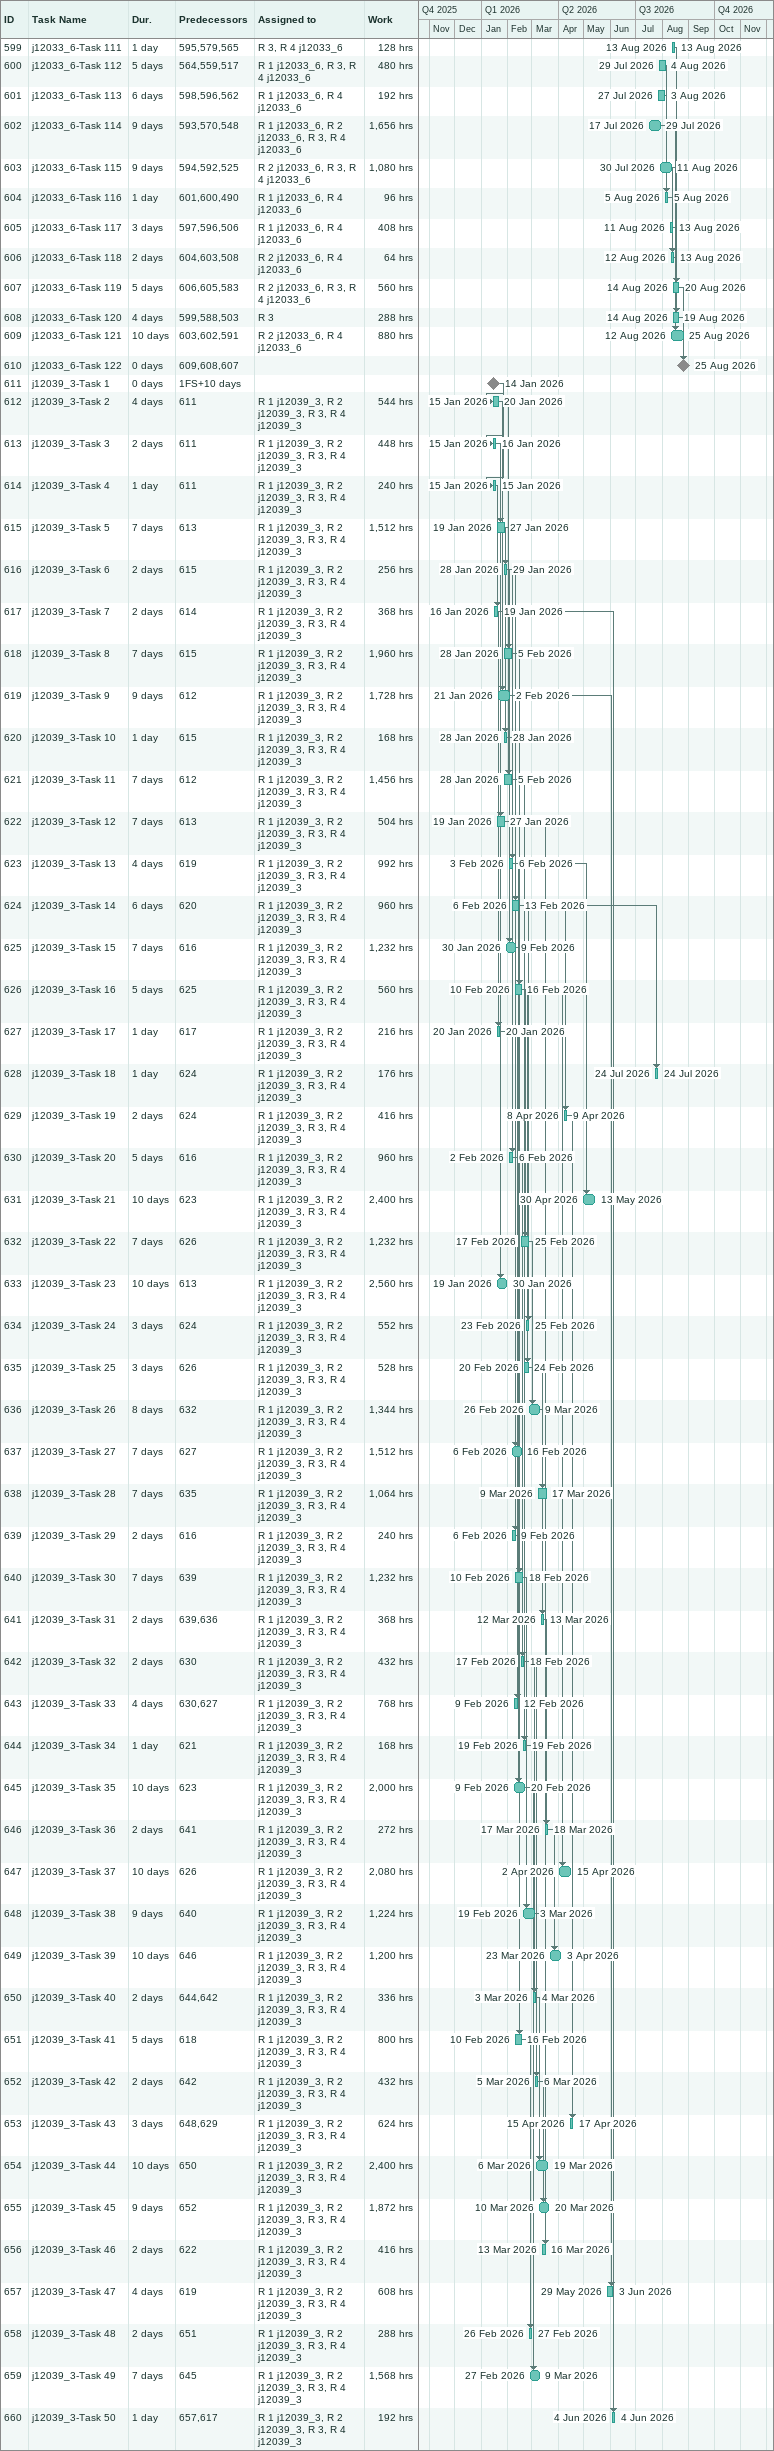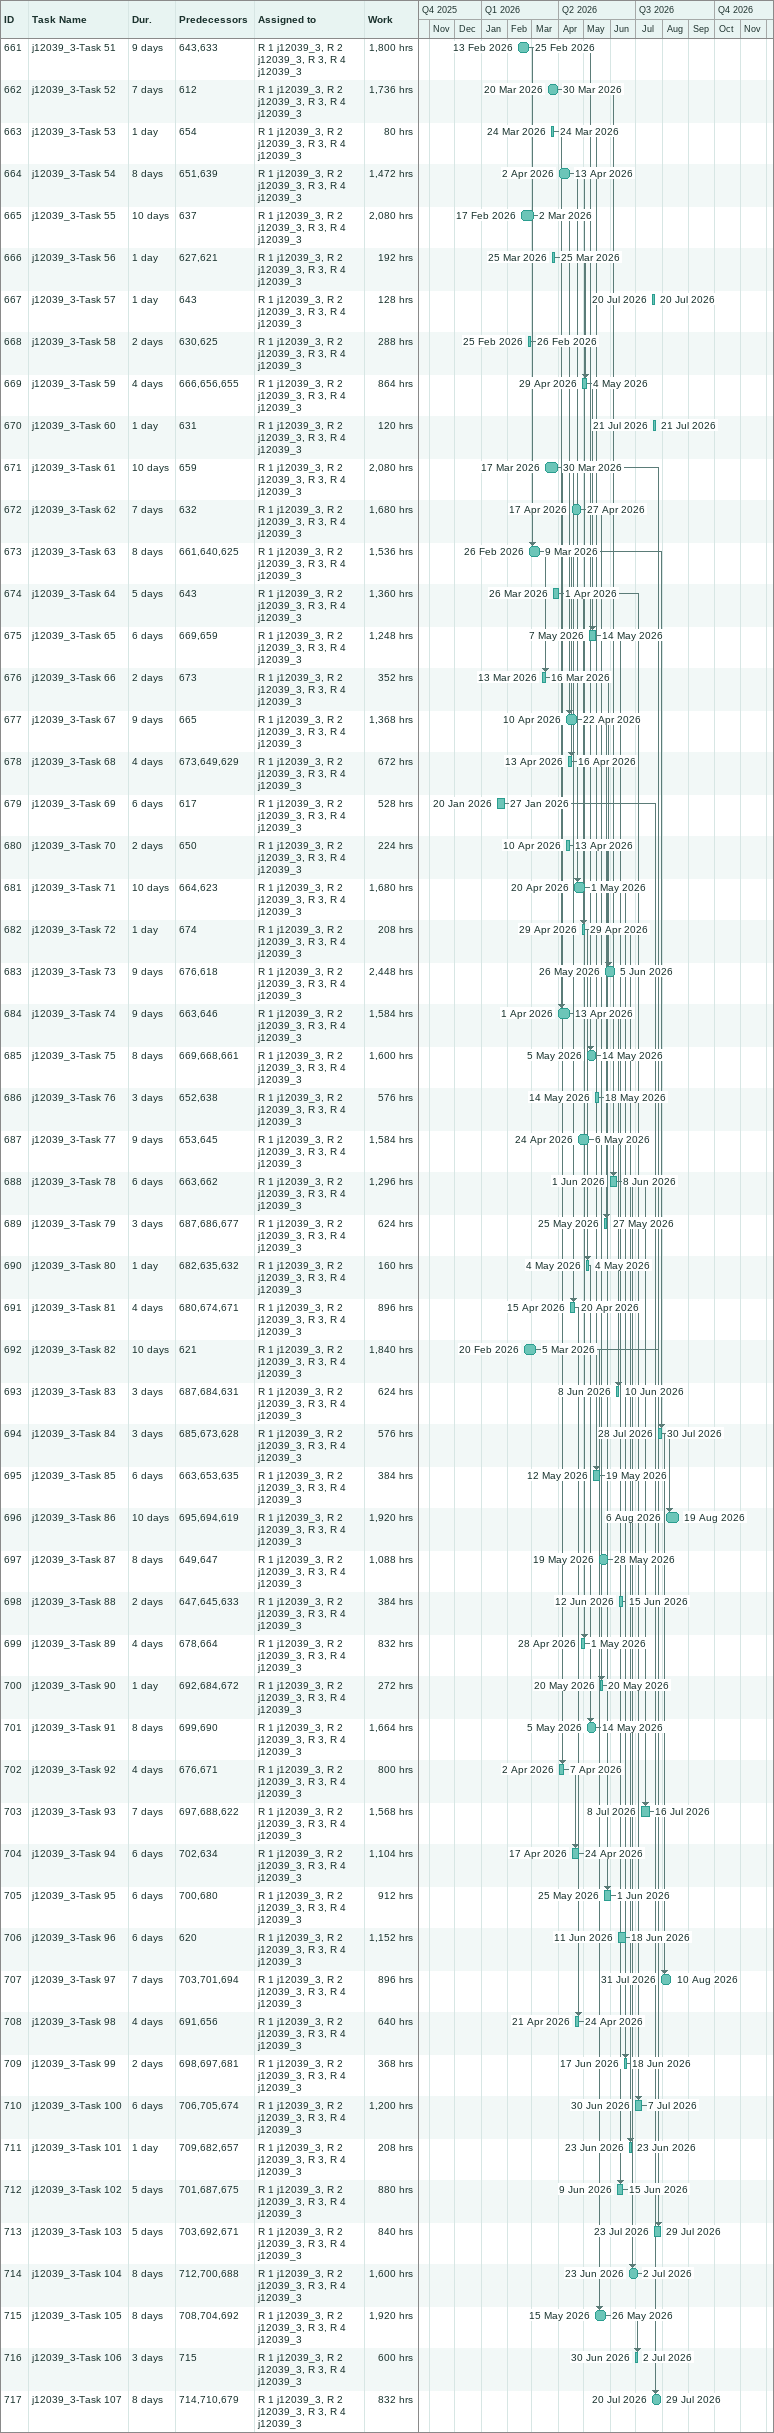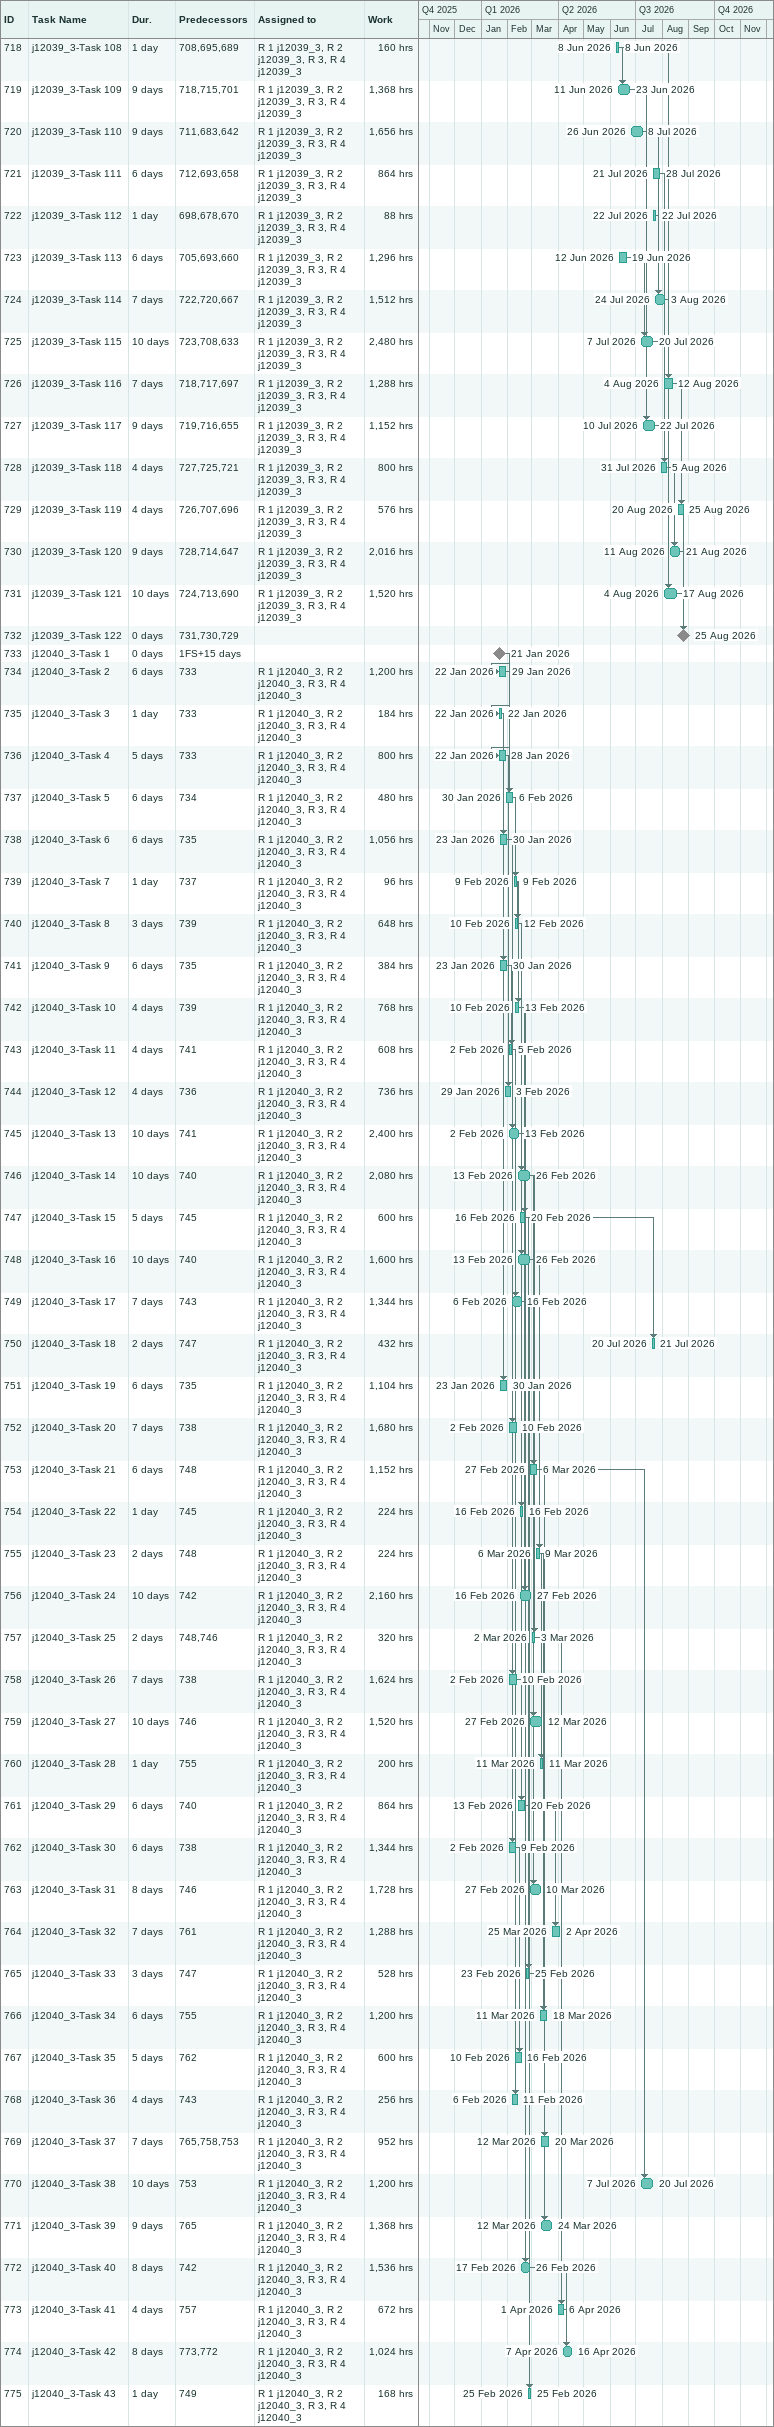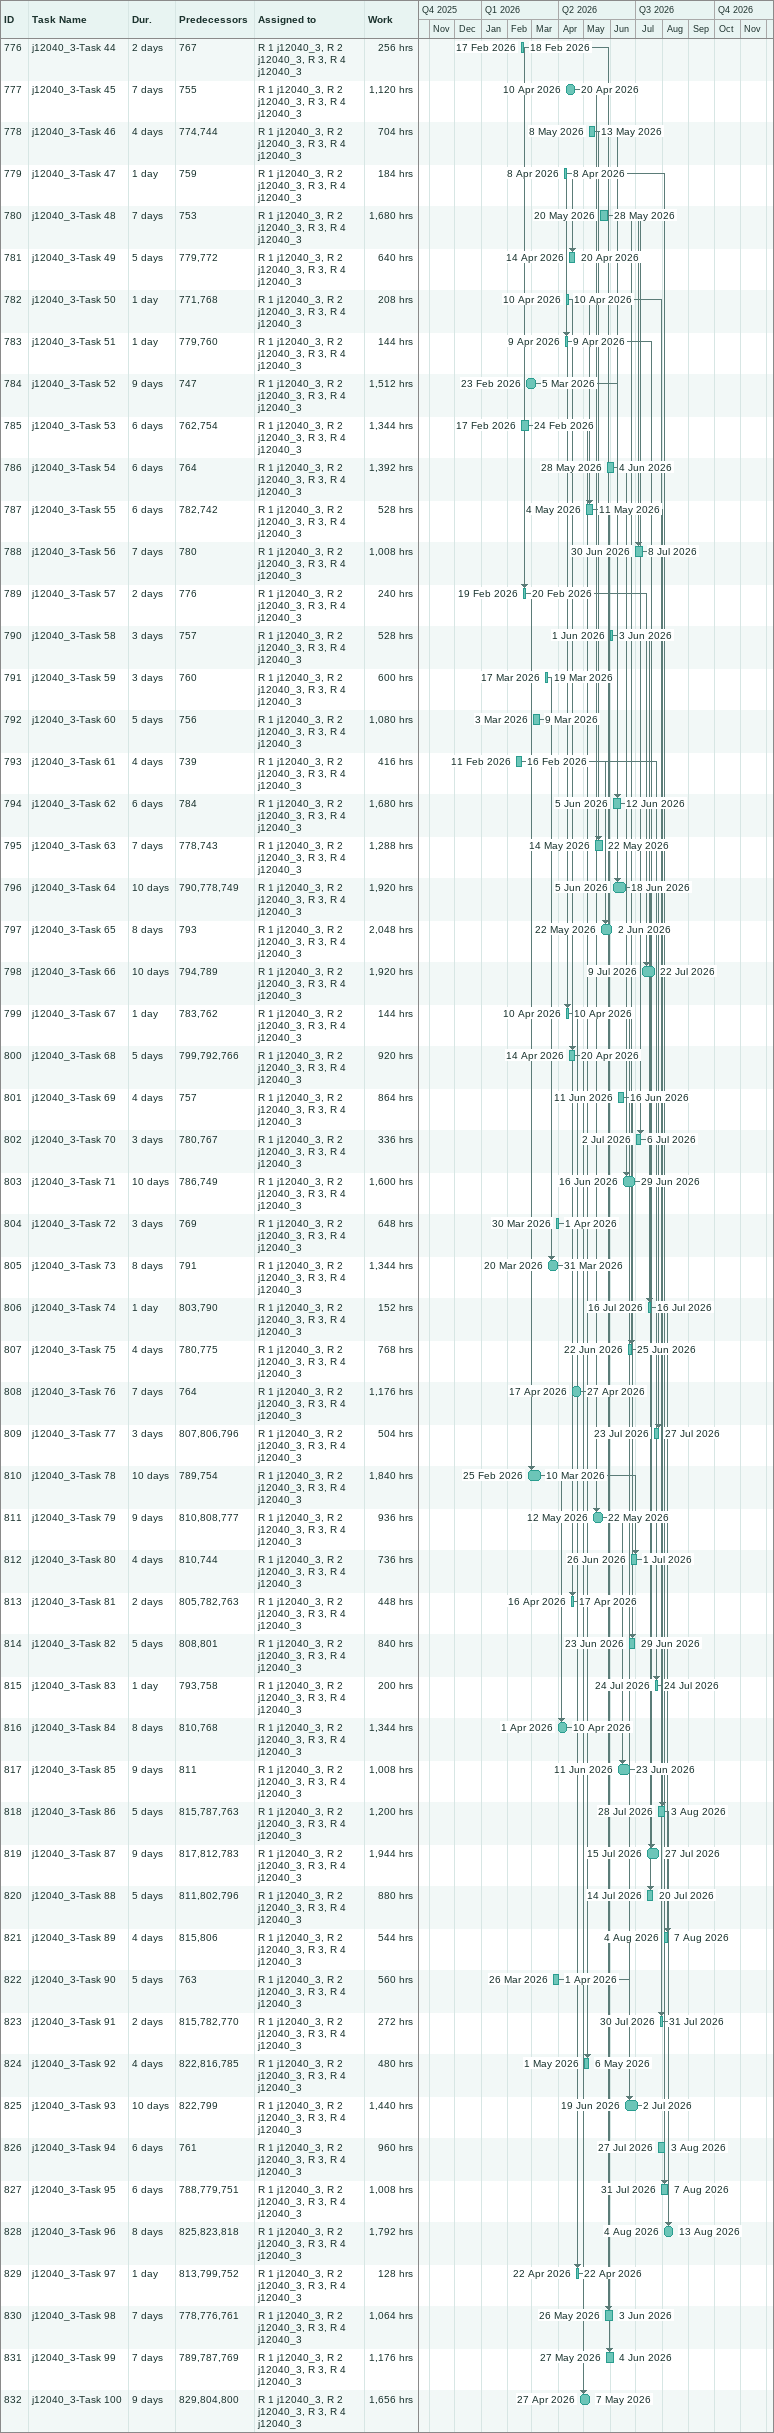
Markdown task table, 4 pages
| ID | Task | Duration | Start | Finish | Predecessors | Resources | Work (h) |
|---|---|---|---|---|---|---|---|
| 599 | j12033_6-Task 111 | 1d | 2026-08-13 | 2026-08-13 | 595, 579, 565 | R 3, R 4 j12033_6 | 128 |
| 600 | j12033_6-Task 112 | 5d | 2026-07-29 | 2026-08-04 | 564, 559, 517 | R 1 j12033_6, R 3, R 4 j12033_6 | 480 |
| 601 | j12033_6-Task 113 | 6d | 2026-07-27 | 2026-08-03 | 598, 596, 562 | R 1 j12033_6, R 4 j12033_6 | 192 |
| 602 | j12033_6-Task 114 | 9d | 2026-07-17 | 2026-07-29 | 593, 570, 548 | R 1 j12033_6, R 2 j12033_6, R 3, R 4 j12033_6 | 1656 |
| 603 | j12033_6-Task 115 | 9d | 2026-07-30 | 2026-08-11 | 594, 592, 525 | R 2 j12033_6, R 3, R 4 j12033_6 | 1080 |
| 604 | j12033_6-Task 116 | 1d | 2026-08-05 | 2026-08-05 | 601, 600, 490 | R 1 j12033_6, R 4 j12033_6 | 96 |
| 605 | j12033_6-Task 117 | 3d | 2026-08-11 | 2026-08-13 | 597, 596, 506 | R 1 j12033_6, R 4 j12033_6 | 408 |
| 606 | j12033_6-Task 118 | 2d | 2026-08-12 | 2026-08-13 | 604, 603, 508 | R 2 j12033_6, R 4 j12033_6 | 64 |
| 607 | j12033_6-Task 119 | 5d | 2026-08-14 | 2026-08-20 | 606, 605, 583 | R 2 j12033_6, R 3, R 4 j12033_6 | 560 |
| 608 | j12033_6-Task 120 | 4d | 2026-08-14 | 2026-08-19 | 599, 588, 503 | R 3 | 288 |
| 609 | j12033_6-Task 121 | 10d | 2026-08-12 | 2026-08-25 | 603, 602, 591 | R 2 j12033_6, R 4 j12033_6 | 880 |
| 610 | j12033_6-Task 122 | 0d | 2026-08-25 | 2026-08-25 | 609, 608, 607 |  |  |
| 611 | j12039_3-Task 1 | 0d | 2026-01-14 | 2026-01-14 | 1FS+10d |  |  |
| 612 | j12039_3-Task 2 | 4d | 2026-01-15 | 2026-01-20 | 611 | R 1 j12039_3, R 2 j12039_3, R 3, R 4 j12039_3 | 544 |
| 613 | j12039_3-Task 3 | 2d | 2026-01-15 | 2026-01-16 | 611 | R 1 j12039_3, R 2 j12039_3, R 3, R 4 j12039_3 | 448 |
| 614 | j12039_3-Task 4 | 1d | 2026-01-15 | 2026-01-15 | 611 | R 1 j12039_3, R 2 j12039_3, R 3, R 4 j12039_3 | 240 |
| 615 | j12039_3-Task 5 | 7d | 2026-01-19 | 2026-01-27 | 613 | R 1 j12039_3, R 2 j12039_3, R 3, R 4 j12039_3 | 1512 |
| 616 | j12039_3-Task 6 | 2d | 2026-01-28 | 2026-01-29 | 615 | R 1 j12039_3, R 2 j12039_3, R 3, R 4 j12039_3 | 256 |
| 617 | j12039_3-Task 7 | 2d | 2026-01-16 | 2026-01-19 | 614 | R 1 j12039_3, R 2 j12039_3, R 3, R 4 j12039_3 | 368 |
| 618 | j12039_3-Task 8 | 7d | 2026-01-28 | 2026-02-05 | 615 | R 1 j12039_3, R 2 j12039_3, R 3, R 4 j12039_3 | 1960 |
| 619 | j12039_3-Task 9 | 9d | 2026-01-21 | 2026-02-02 | 612 | R 1 j12039_3, R 2 j12039_3, R 3, R 4 j12039_3 | 1728 |
| 620 | j12039_3-Task 10 | 1d | 2026-01-28 | 2026-01-28 | 615 | R 1 j12039_3, R 2 j12039_3, R 3, R 4 j12039_3 | 168 |
| 621 | j12039_3-Task 11 | 7d | 2026-01-28 | 2026-02-05 | 612 | R 1 j12039_3, R 2 j12039_3, R 3, R 4 j12039_3 | 1456 |
| 622 | j12039_3-Task 12 | 7d | 2026-01-19 | 2026-01-27 | 613 | R 1 j12039_3, R 2 j12039_3, R 3, R 4 j12039_3 | 504 |
| 623 | j12039_3-Task 13 | 4d | 2026-02-03 | 2026-02-06 | 619 | R 1 j12039_3, R 2 j12039_3, R 3, R 4 j12039_3 | 992 |
| 624 | j12039_3-Task 14 | 6d | 2026-02-06 | 2026-02-13 | 620 | R 1 j12039_3, R 2 j12039_3, R 3, R 4 j12039_3 | 960 |
| 625 | j12039_3-Task 15 | 7d | 2026-01-30 | 2026-02-09 | 616 | R 1 j12039_3, R 2 j12039_3, R 3, R 4 j12039_3 | 1232 |
| 626 | j12039_3-Task 16 | 5d | 2026-02-10 | 2026-02-16 | 625 | R 1 j12039_3, R 2 j12039_3, R 3, R 4 j12039_3 | 560 |
| 627 | j12039_3-Task 17 | 1d | 2026-01-20 | 2026-01-20 | 617 | R 1 j12039_3, R 2 j12039_3, R 3, R 4 j12039_3 | 216 |
| 628 | j12039_3-Task 18 | 1d | 2026-07-24 | 2026-07-24 | 624 | R 1 j12039_3, R 2 j12039_3, R 3, R 4 j12039_3 | 176 |
| 629 | j12039_3-Task 19 | 2d | 2026-04-08 | 2026-04-09 | 624 | R 1 j12039_3, R 2 j12039_3, R 3, R 4 j12039_3 | 416 |
| 630 | j12039_3-Task 20 | 5d | 2026-02-02 | 2026-02-06 | 616 | R 1 j12039_3, R 2 j12039_3, R 3, R 4 j12039_3 | 960 |
| 631 | j12039_3-Task 21 | 10d | 2026-04-30 | 2026-05-13 | 623 | R 1 j12039_3, R 2 j12039_3, R 3, R 4 j12039_3 | 2400 |
| 632 | j12039_3-Task 22 | 7d | 2026-02-17 | 2026-02-25 | 626 | R 1 j12039_3, R 2 j12039_3, R 3, R 4 j12039_3 | 1232 |
| 633 | j12039_3-Task 23 | 10d | 2026-01-19 | 2026-01-30 | 613 | R 1 j12039_3, R 2 j12039_3, R 3, R 4 j12039_3 | 2560 |
| 634 | j12039_3-Task 24 | 3d | 2026-02-23 | 2026-02-25 | 624 | R 1 j12039_3, R 2 j12039_3, R 3, R 4 j12039_3 | 552 |
| 635 | j12039_3-Task 25 | 3d | 2026-02-20 | 2026-02-24 | 626 | R 1 j12039_3, R 2 j12039_3, R 3, R 4 j12039_3 | 528 |
| 636 | j12039_3-Task 26 | 8d | 2026-02-26 | 2026-03-09 | 632 | R 1 j12039_3, R 2 j12039_3, R 3, R 4 j12039_3 | 1344 |
| 637 | j12039_3-Task 27 | 7d | 2026-02-06 | 2026-02-16 | 627 | R 1 j12039_3, R 2 j12039_3, R 3, R 4 j12039_3 | 1512 |
| 638 | j12039_3-Task 28 | 7d | 2026-03-09 | 2026-03-17 | 635 | R 1 j12039_3, R 2 j12039_3, R 3, R 4 j12039_3 | 1064 |
| 639 | j12039_3-Task 29 | 2d | 2026-02-06 | 2026-02-09 | 616 | R 1 j12039_3, R 2 j12039_3, R 3, R 4 j12039_3 | 240 |
| 640 | j12039_3-Task 30 | 7d | 2026-02-10 | 2026-02-18 | 639 | R 1 j12039_3, R 2 j12039_3, R 3, R 4 j12039_3 | 1232 |
| 641 | j12039_3-Task 31 | 2d | 2026-03-12 | 2026-03-13 | 639, 636 | R 1 j12039_3, R 2 j12039_3, R 3, R 4 j12039_3 | 368 |
| 642 | j12039_3-Task 32 | 2d | 2026-02-17 | 2026-02-18 | 630 | R 1 j12039_3, R 2 j12039_3, R 3, R 4 j12039_3 | 432 |
| 643 | j12039_3-Task 33 | 4d | 2026-02-09 | 2026-02-12 | 630, 627 | R 1 j12039_3, R 2 j12039_3, R 3, R 4 j12039_3 | 768 |
| 644 | j12039_3-Task 34 | 1d | 2026-02-19 | 2026-02-19 | 621 | R 1 j12039_3, R 2 j12039_3, R 3, R 4 j12039_3 | 168 |
| 645 | j12039_3-Task 35 | 10d | 2026-02-09 | 2026-02-20 | 623 | R 1 j12039_3, R 2 j12039_3, R 3, R 4 j12039_3 | 2000 |
| 646 | j12039_3-Task 36 | 2d | 2026-03-17 | 2026-03-18 | 641 | R 1 j12039_3, R 2 j12039_3, R 3, R 4 j12039_3 | 272 |
| 647 | j12039_3-Task 37 | 10d | 2026-04-02 | 2026-04-15 | 626 | R 1 j12039_3, R 2 j12039_3, R 3, R 4 j12039_3 | 2080 |
| 648 | j12039_3-Task 38 | 9d | 2026-02-19 | 2026-03-03 | 640 | R 1 j12039_3, R 2 j12039_3, R 3, R 4 j12039_3 | 1224 |
| 649 | j12039_3-Task 39 | 10d | 2026-03-23 | 2026-04-03 | 646 | R 1 j12039_3, R 2 j12039_3, R 3, R 4 j12039_3 | 1200 |
| 650 | j12039_3-Task 40 | 2d | 2026-03-03 | 2026-03-04 | 644, 642 | R 1 j12039_3, R 2 j12039_3, R 3, R 4 j12039_3 | 336 |
| 651 | j12039_3-Task 41 | 5d | 2026-02-10 | 2026-02-16 | 618 | R 1 j12039_3, R 2 j12039_3, R 3, R 4 j12039_3 | 800 |
| 652 | j12039_3-Task 42 | 2d | 2026-03-05 | 2026-03-06 | 642 | R 1 j12039_3, R 2 j12039_3, R 3, R 4 j12039_3 | 432 |
| 653 | j12039_3-Task 43 | 3d | 2026-04-15 | 2026-04-17 | 648, 629 | R 1 j12039_3, R 2 j12039_3, R 3, R 4 j12039_3 | 624 |
| 654 | j12039_3-Task 44 | 10d | 2026-03-06 | 2026-03-19 | 650 | R 1 j12039_3, R 2 j12039_3, R 3, R 4 j12039_3 | 2400 |
| 655 | j12039_3-Task 45 | 9d | 2026-03-10 | 2026-03-20 | 652 | R 1 j12039_3, R 2 j12039_3, R 3, R 4 j12039_3 | 1872 |
| 656 | j12039_3-Task 46 | 2d | 2026-03-13 | 2026-03-16 | 622 | R 1 j12039_3, R 2 j12039_3, R 3, R 4 j12039_3 | 416 |
| 657 | j12039_3-Task 47 | 4d | 2026-05-29 | 2026-06-03 | 619 | R 1 j12039_3, R 2 j12039_3, R 3, R 4 j12039_3 | 608 |
| 658 | j12039_3-Task 48 | 2d | 2026-02-26 | 2026-02-27 | 651 | R 1 j12039_3, R 2 j12039_3, R 3, R 4 j12039_3 | 288 |
| 659 | j12039_3-Task 49 | 7d | 2026-02-27 | 2026-03-09 | 645 | R 1 j12039_3, R 2 j12039_3, R 3, R 4 j12039_3 | 1568 |
| 660 | j12039_3-Task 50 | 1d | 2026-06-04 | 2026-06-04 | 657, 617 | R 1 j12039_3, R 2 j12039_3, R 3, R 4 j12039_3 | 192 |
| 661 | j12039_3-Task 51 | 9d | 2026-02-13 | 2026-02-25 | 643, 633 | R 1 j12039_3, R 2 j12039_3, R 3, R 4 j12039_3 | 1800 |
| 662 | j12039_3-Task 52 | 7d | 2026-03-20 | 2026-03-30 | 612 | R 1 j12039_3, R 2 j12039_3, R 3, R 4 j12039_3 | 1736 |
| 663 | j12039_3-Task 53 | 1d | 2026-03-24 | 2026-03-24 | 654 | R 1 j12039_3, R 2 j12039_3, R 3, R 4 j12039_3 | 80 |
| 664 | j12039_3-Task 54 | 8d | 2026-04-02 | 2026-04-13 | 651, 639 | R 1 j12039_3, R 2 j12039_3, R 3, R 4 j12039_3 | 1472 |
| 665 | j12039_3-Task 55 | 10d | 2026-02-17 | 2026-03-02 | 637 | R 1 j12039_3, R 2 j12039_3, R 3, R 4 j12039_3 | 2080 |
| 666 | j12039_3-Task 56 | 1d | 2026-03-25 | 2026-03-25 | 627, 621 | R 1 j12039_3, R 2 j12039_3, R 3, R 4 j12039_3 | 192 |
| 667 | j12039_3-Task 57 | 1d | 2026-07-20 | 2026-07-20 | 643 | R 1 j12039_3, R 2 j12039_3, R 3, R 4 j12039_3 | 128 |
| 668 | j12039_3-Task 58 | 2d | 2026-02-25 | 2026-02-26 | 630, 625 | R 1 j12039_3, R 2 j12039_3, R 3, R 4 j12039_3 | 288 |
| 669 | j12039_3-Task 59 | 4d | 2026-04-29 | 2026-05-04 | 666, 656, 655 | R 1 j12039_3, R 2 j12039_3, R 3, R 4 j12039_3 | 864 |
| 670 | j12039_3-Task 60 | 1d | 2026-07-21 | 2026-07-21 | 631 | R 1 j12039_3, R 2 j12039_3, R 3, R 4 j12039_3 | 120 |
| 671 | j12039_3-Task 61 | 10d | 2026-03-17 | 2026-03-30 | 659 | R 1 j12039_3, R 2 j12039_3, R 3, R 4 j12039_3 | 2080 |
| 672 | j12039_3-Task 62 | 7d | 2026-04-17 | 2026-04-27 | 632 | R 1 j12039_3, R 2 j12039_3, R 3, R 4 j12039_3 | 1680 |
| 673 | j12039_3-Task 63 | 8d | 2026-02-26 | 2026-03-09 | 661, 640, 625 | R 1 j12039_3, R 2 j12039_3, R 3, R 4 j12039_3 | 1536 |
| 674 | j12039_3-Task 64 | 5d | 2026-03-26 | 2026-04-01 | 643 | R 1 j12039_3, R 2 j12039_3, R 3, R 4 j12039_3 | 1360 |
| 675 | j12039_3-Task 65 | 6d | 2026-05-07 | 2026-05-14 | 669, 659 | R 1 j12039_3, R 2 j12039_3, R 3, R 4 j12039_3 | 1248 |
| 676 | j12039_3-Task 66 | 2d | 2026-03-13 | 2026-03-16 | 673 | R 1 j12039_3, R 2 j12039_3, R 3, R 4 j12039_3 | 352 |
| 677 | j12039_3-Task 67 | 9d | 2026-04-10 | 2026-04-22 | 665 | R 1 j12039_3, R 2 j12039_3, R 3, R 4 j12039_3 | 1368 |
| 678 | j12039_3-Task 68 | 4d | 2026-04-13 | 2026-04-16 | 673, 649, 629 | R 1 j12039_3, R 2 j12039_3, R 3, R 4 j12039_3 | 672 |
| 679 | j12039_3-Task 69 | 6d | 2026-01-20 | 2026-01-27 | 617 | R 1 j12039_3, R 2 j12039_3, R 3, R 4 j12039_3 | 528 |
| 680 | j12039_3-Task 70 | 2d | 2026-04-10 | 2026-04-13 | 650 | R 1 j12039_3, R 2 j12039_3, R 3, R 4 j12039_3 | 224 |
| 681 | j12039_3-Task 71 | 10d | 2026-04-20 | 2026-05-01 | 664, 623 | R 1 j12039_3, R 2 j12039_3, R 3, R 4 j12039_3 | 1680 |
| 682 | j12039_3-Task 72 | 1d | 2026-04-29 | 2026-04-29 | 674 | R 1 j12039_3, R 2 j12039_3, R 3, R 4 j12039_3 | 208 |
| 683 | j12039_3-Task 73 | 9d | 2026-05-26 | 2026-06-05 | 676, 618 | R 1 j12039_3, R 2 j12039_3, R 3, R 4 j12039_3 | 2448 |
| 684 | j12039_3-Task 74 | 9d | 2026-04-01 | 2026-04-13 | 663, 646 | R 1 j12039_3, R 2 j12039_3, R 3, R 4 j12039_3 | 1584 |
| 685 | j12039_3-Task 75 | 8d | 2026-05-05 | 2026-05-14 | 669, 668, 661 | R 1 j12039_3, R 2 j12039_3, R 3, R 4 j12039_3 | 1600 |
| 686 | j12039_3-Task 76 | 3d | 2026-05-14 | 2026-05-18 | 652, 638 | R 1 j12039_3, R 2 j12039_3, R 3, R 4 j12039_3 | 576 |
| 687 | j12039_3-Task 77 | 9d | 2026-04-24 | 2026-05-06 | 653, 645 | R 1 j12039_3, R 2 j12039_3, R 3, R 4 j12039_3 | 1584 |
| 688 | j12039_3-Task 78 | 6d | 2026-06-01 | 2026-06-08 | 663, 662 | R 1 j12039_3, R 2 j12039_3, R 3, R 4 j12039_3 | 1296 |
| 689 | j12039_3-Task 79 | 3d | 2026-05-25 | 2026-05-27 | 687, 686, 677 | R 1 j12039_3, R 2 j12039_3, R 3, R 4 j12039_3 | 624 |
| 690 | j12039_3-Task 80 | 1d | 2026-05-04 | 2026-05-04 | 682, 635, 632 | R 1 j12039_3, R 2 j12039_3, R 3, R 4 j12039_3 | 160 |
| 691 | j12039_3-Task 81 | 4d | 2026-04-15 | 2026-04-20 | 680, 674, 671 | R 1 j12039_3, R 2 j12039_3, R 3, R 4 j12039_3 | 896 |
| 692 | j12039_3-Task 82 | 10d | 2026-02-20 | 2026-03-05 | 621 | R 1 j12039_3, R 2 j12039_3, R 3, R 4 j12039_3 | 1840 |
| 693 | j12039_3-Task 83 | 3d | 2026-06-08 | 2026-06-10 | 687, 684, 631 | R 1 j12039_3, R 2 j12039_3, R 3, R 4 j12039_3 | 624 |
| 694 | j12039_3-Task 84 | 3d | 2026-07-28 | 2026-07-30 | 685, 673, 628 | R 1 j12039_3, R 2 j12039_3, R 3, R 4 j12039_3 | 576 |
| 695 | j12039_3-Task 85 | 6d | 2026-05-12 | 2026-05-19 | 663, 653, 635 | R 1 j12039_3, R 2 j12039_3, R 3, R 4 j12039_3 | 384 |
| 696 | j12039_3-Task 86 | 10d | 2026-08-06 | 2026-08-19 | 695, 694, 619 | R 1 j12039_3, R 2 j12039_3, R 3, R 4 j12039_3 | 1920 |
| 697 | j12039_3-Task 87 | 8d | 2026-05-19 | 2026-05-28 | 649, 647 | R 1 j12039_3, R 2 j12039_3, R 3, R 4 j12039_3 | 1088 |
| 698 | j12039_3-Task 88 | 2d | 2026-06-12 | 2026-06-15 | 647, 645, 633 | R 1 j12039_3, R 2 j12039_3, R 3, R 4 j12039_3 | 384 |
| 699 | j12039_3-Task 89 | 4d | 2026-04-28 | 2026-05-01 | 678, 664 | R 1 j12039_3, R 2 j12039_3, R 3, R 4 j12039_3 | 832 |
| 700 | j12039_3-Task 90 | 1d | 2026-05-20 | 2026-05-20 | 692, 684, 672 | R 1 j12039_3, R 2 j12039_3, R 3, R 4 j12039_3 | 272 |
| 701 | j12039_3-Task 91 | 8d | 2026-05-05 | 2026-05-14 | 699, 690 | R 1 j12039_3, R 2 j12039_3, R 3, R 4 j12039_3 | 1664 |
| 702 | j12039_3-Task 92 | 4d | 2026-04-02 | 2026-04-07 | 676, 671 | R 1 j12039_3, R 2 j12039_3, R 3, R 4 j12039_3 | 800 |
| 703 | j12039_3-Task 93 | 7d | 2026-07-08 | 2026-07-16 | 697, 688, 622 | R 1 j12039_3, R 2 j12039_3, R 3, R 4 j12039_3 | 1568 |
| 704 | j12039_3-Task 94 | 6d | 2026-04-17 | 2026-04-24 | 702, 634 | R 1 j12039_3, R 2 j12039_3, R 3, R 4 j12039_3 | 1104 |
| 705 | j12039_3-Task 95 | 6d | 2026-05-25 | 2026-06-01 | 700, 680 | R 1 j12039_3, R 2 j12039_3, R 3, R 4 j12039_3 | 912 |
| 706 | j12039_3-Task 96 | 6d | 2026-06-11 | 2026-06-18 | 620 | R 1 j12039_3, R 2 j12039_3, R 3, R 4 j12039_3 | 1152 |
| 707 | j12039_3-Task 97 | 7d | 2026-07-31 | 2026-08-10 | 703, 701, 694 | R 1 j12039_3, R 2 j12039_3, R 3, R 4 j12039_3 | 896 |
| 708 | j12039_3-Task 98 | 4d | 2026-04-21 | 2026-04-24 | 691, 656 | R 1 j12039_3, R 2 j12039_3, R 3, R 4 j12039_3 | 640 |
| 709 | j12039_3-Task 99 | 2d | 2026-06-17 | 2026-06-18 | 698, 697, 681 | R 1 j12039_3, R 2 j12039_3, R 3, R 4 j12039_3 | 368 |
| 710 | j12039_3-Task 100 | 6d | 2026-06-30 | 2026-07-07 | 706, 705, 674 | R 1 j12039_3, R 2 j12039_3, R 3, R 4 j12039_3 | 1200 |
| 711 | j12039_3-Task 101 | 1d | 2026-06-23 | 2026-06-23 | 709, 682, 657 | R 1 j12039_3, R 2 j12039_3, R 3, R 4 j12039_3 | 208 |
| 712 | j12039_3-Task 102 | 5d | 2026-06-09 | 2026-06-15 | 701, 687, 675 | R 1 j12039_3, R 2 j12039_3, R 3, R 4 j12039_3 | 880 |
| 713 | j12039_3-Task 103 | 5d | 2026-07-23 | 2026-07-29 | 703, 692, 671 | R 1 j12039_3, R 2 j12039_3, R 3, R 4 j12039_3 | 840 |
| 714 | j12039_3-Task 104 | 8d | 2026-06-23 | 2026-07-02 | 712, 700, 688 | R 1 j12039_3, R 2 j12039_3, R 3, R 4 j12039_3 | 1600 |
| 715 | j12039_3-Task 105 | 8d | 2026-05-15 | 2026-05-26 | 708, 704, 692 | R 1 j12039_3, R 2 j12039_3, R 3, R 4 j12039_3 | 1920 |
| 716 | j12039_3-Task 106 | 3d | 2026-06-30 | 2026-07-02 | 715 | R 1 j12039_3, R 2 j12039_3, R 3, R 4 j12039_3 | 600 |
| 717 | j12039_3-Task 107 | 8d | 2026-07-20 | 2026-07-29 | 714, 710, 679 | R 1 j12039_3, R 2 j12039_3, R 3, R 4 j12039_3 | 832 |
| 718 | j12039_3-Task 108 | 1d | 2026-06-08 | 2026-06-08 | 708, 695, 689 | R 1 j12039_3, R 2 j12039_3, R 3, R 4 j12039_3 | 160 |
| 719 | j12039_3-Task 109 | 9d | 2026-06-11 | 2026-06-23 | 718, 715, 701 | R 1 j12039_3, R 2 j12039_3, R 3, R 4 j12039_3 | 1368 |
| 720 | j12039_3-Task 110 | 9d | 2026-06-26 | 2026-07-08 | 711, 683, 642 | R 1 j12039_3, R 2 j12039_3, R 3, R 4 j12039_3 | 1656 |
| 721 | j12039_3-Task 111 | 6d | 2026-07-21 | 2026-07-28 | 712, 693, 658 | R 1 j12039_3, R 2 j12039_3, R 3, R 4 j12039_3 | 864 |
| 722 | j12039_3-Task 112 | 1d | 2026-07-22 | 2026-07-22 | 698, 678, 670 | R 1 j12039_3, R 2 j12039_3, R 3, R 4 j12039_3 | 88 |
| 723 | j12039_3-Task 113 | 6d | 2026-06-12 | 2026-06-19 | 705, 693, 660 | R 1 j12039_3, R 2 j12039_3, R 3, R 4 j12039_3 | 1296 |
| 724 | j12039_3-Task 114 | 7d | 2026-07-24 | 2026-08-03 | 722, 720, 667 | R 1 j12039_3, R 2 j12039_3, R 3, R 4 j12039_3 | 1512 |
| 725 | j12039_3-Task 115 | 10d | 2026-07-07 | 2026-07-20 | 723, 708, 633 | R 1 j12039_3, R 2 j12039_3, R 3, R 4 j12039_3 | 2480 |
| 726 | j12039_3-Task 116 | 7d | 2026-08-04 | 2026-08-12 | 718, 717, 697 | R 1 j12039_3, R 2 j12039_3, R 3, R 4 j12039_3 | 1288 |
| 727 | j12039_3-Task 117 | 9d | 2026-07-10 | 2026-07-22 | 719, 716, 655 | R 1 j12039_3, R 2 j12039_3, R 3, R 4 j12039_3 | 1152 |
| 728 | j12039_3-Task 118 | 4d | 2026-07-31 | 2026-08-05 | 727, 725, 721 | R 1 j12039_3, R 2 j12039_3, R 3, R 4 j12039_3 | 800 |
| 729 | j12039_3-Task 119 | 4d | 2026-08-20 | 2026-08-25 | 726, 707, 696 | R 1 j12039_3, R 2 j12039_3, R 3, R 4 j12039_3 | 576 |
| 730 | j12039_3-Task 120 | 9d | 2026-08-11 | 2026-08-21 | 728, 714, 647 | R 1 j12039_3, R 2 j12039_3, R 3, R 4 j12039_3 | 2016 |
| 731 | j12039_3-Task 121 | 10d | 2026-08-04 | 2026-08-17 | 724, 713, 690 | R 1 j12039_3, R 2 j12039_3, R 3, R 4 j12039_3 | 1520 |
| 732 | j12039_3-Task 122 | 0d | 2026-08-25 | 2026-08-25 | 731, 730, 729 |  |  |
| 733 | j12040_3-Task 1 | 0d | 2026-01-21 | 2026-01-21 | 1FS+15d |  |  |
| 734 | j12040_3-Task 2 | 6d | 2026-01-22 | 2026-01-29 | 733 | R 1 j12040_3, R 2 j12040_3, R 3, R 4 j12040_3 | 1200 |
| 735 | j12040_3-Task 3 | 1d | 2026-01-22 | 2026-01-22 | 733 | R 1 j12040_3, R 2 j12040_3, R 3, R 4 j12040_3 | 184 |
| 736 | j12040_3-Task 4 | 5d | 2026-01-22 | 2026-01-28 | 733 | R 1 j12040_3, R 2 j12040_3, R 3, R 4 j12040_3 | 800 |
| 737 | j12040_3-Task 5 | 6d | 2026-01-30 | 2026-02-06 | 734 | R 1 j12040_3, R 2 j12040_3, R 3, R 4 j12040_3 | 480 |
| 738 | j12040_3-Task 6 | 6d | 2026-01-23 | 2026-01-30 | 735 | R 1 j12040_3, R 2 j12040_3, R 3, R 4 j12040_3 | 1056 |
| 739 | j12040_3-Task 7 | 1d | 2026-02-09 | 2026-02-09 | 737 | R 1 j12040_3, R 2 j12040_3, R 3, R 4 j12040_3 | 96 |
| 740 | j12040_3-Task 8 | 3d | 2026-02-10 | 2026-02-12 | 739 | R 1 j12040_3, R 2 j12040_3, R 3, R 4 j12040_3 | 648 |
| 741 | j12040_3-Task 9 | 6d | 2026-01-23 | 2026-01-30 | 735 | R 1 j12040_3, R 2 j12040_3, R 3, R 4 j12040_3 | 384 |
| 742 | j12040_3-Task 10 | 4d | 2026-02-10 | 2026-02-13 | 739 | R 1 j12040_3, R 2 j12040_3, R 3, R 4 j12040_3 | 768 |
| 743 | j12040_3-Task 11 | 4d | 2026-02-02 | 2026-02-05 | 741 | R 1 j12040_3, R 2 j12040_3, R 3, R 4 j12040_3 | 608 |
| 744 | j12040_3-Task 12 | 4d | 2026-01-29 | 2026-02-03 | 736 | R 1 j12040_3, R 2 j12040_3, R 3, R 4 j12040_3 | 736 |
| 745 | j12040_3-Task 13 | 10d | 2026-02-02 | 2026-02-13 | 741 | R 1 j12040_3, R 2 j12040_3, R 3, R 4 j12040_3 | 2400 |
| 746 | j12040_3-Task 14 | 10d | 2026-02-13 | 2026-02-26 | 740 | R 1 j12040_3, R 2 j12040_3, R 3, R 4 j12040_3 | 2080 |
| 747 | j12040_3-Task 15 | 5d | 2026-02-16 | 2026-02-20 | 745 | R 1 j12040_3, R 2 j12040_3, R 3, R 4 j12040_3 | 600 |
| 748 | j12040_3-Task 16 | 10d | 2026-02-13 | 2026-02-26 | 740 | R 1 j12040_3, R 2 j12040_3, R 3, R 4 j12040_3 | 1600 |
| 749 | j12040_3-Task 17 | 7d | 2026-02-06 | 2026-02-16 | 743 | R 1 j12040_3, R 2 j12040_3, R 3, R 4 j12040_3 | 1344 |
| 750 | j12040_3-Task 18 | 2d | 2026-07-20 | 2026-07-21 | 747 | R 1 j12040_3, R 2 j12040_3, R 3, R 4 j12040_3 | 432 |
| 751 | j12040_3-Task 19 | 6d | 2026-01-23 | 2026-01-30 | 735 | R 1 j12040_3, R 2 j12040_3, R 3, R 4 j12040_3 | 1104 |
| 752 | j12040_3-Task 20 | 7d | 2026-02-02 | 2026-02-10 | 738 | R 1 j12040_3, R 2 j12040_3, R 3, R 4 j12040_3 | 1680 |
| 753 | j12040_3-Task 21 | 6d | 2026-02-27 | 2026-03-06 | 748 | R 1 j12040_3, R 2 j12040_3, R 3, R 4 j12040_3 | 1152 |
| 754 | j12040_3-Task 22 | 1d | 2026-02-16 | 2026-02-16 | 745 | R 1 j12040_3, R 2 j12040_3, R 3, R 4 j12040_3 | 224 |
| 755 | j12040_3-Task 23 | 2d | 2026-03-06 | 2026-03-09 | 748 | R 1 j12040_3, R 2 j12040_3, R 3, R 4 j12040_3 | 224 |
| 756 | j12040_3-Task 24 | 10d | 2026-02-16 | 2026-02-27 | 742 | R 1 j12040_3, R 2 j12040_3, R 3, R 4 j12040_3 | 2160 |
| 757 | j12040_3-Task 25 | 2d | 2026-03-02 | 2026-03-03 | 748, 746 | R 1 j12040_3, R 2 j12040_3, R 3, R 4 j12040_3 | 320 |
| 758 | j12040_3-Task 26 | 7d | 2026-02-02 | 2026-02-10 | 738 | R 1 j12040_3, R 2 j12040_3, R 3, R 4 j12040_3 | 1624 |
| 759 | j12040_3-Task 27 | 10d | 2026-02-27 | 2026-03-12 | 746 | R 1 j12040_3, R 2 j12040_3, R 3, R 4 j12040_3 | 1520 |
| 760 | j12040_3-Task 28 | 1d | 2026-03-11 | 2026-03-11 | 755 | R 1 j12040_3, R 2 j12040_3, R 3, R 4 j12040_3 | 200 |
| 761 | j12040_3-Task 29 | 6d | 2026-02-13 | 2026-02-20 | 740 | R 1 j12040_3, R 2 j12040_3, R 3, R 4 j12040_3 | 864 |
| 762 | j12040_3-Task 30 | 6d | 2026-02-02 | 2026-02-09 | 738 | R 1 j12040_3, R 2 j12040_3, R 3, R 4 j12040_3 | 1344 |
| 763 | j12040_3-Task 31 | 8d | 2026-02-27 | 2026-03-10 | 746 | R 1 j12040_3, R 2 j12040_3, R 3, R 4 j12040_3 | 1728 |
| 764 | j12040_3-Task 32 | 7d | 2026-03-25 | 2026-04-02 | 761 | R 1 j12040_3, R 2 j12040_3, R 3, R 4 j12040_3 | 1288 |
| 765 | j12040_3-Task 33 | 3d | 2026-02-23 | 2026-02-25 | 747 | R 1 j12040_3, R 2 j12040_3, R 3, R 4 j12040_3 | 528 |
| 766 | j12040_3-Task 34 | 6d | 2026-03-11 | 2026-03-18 | 755 | R 1 j12040_3, R 2 j12040_3, R 3, R 4 j12040_3 | 1200 |
| 767 | j12040_3-Task 35 | 5d | 2026-02-10 | 2026-02-16 | 762 | R 1 j12040_3, R 2 j12040_3, R 3, R 4 j12040_3 | 600 |
| 768 | j12040_3-Task 36 | 4d | 2026-02-06 | 2026-02-11 | 743 | R 1 j12040_3, R 2 j12040_3, R 3, R 4 j12040_3 | 256 |
| 769 | j12040_3-Task 37 | 7d | 2026-03-12 | 2026-03-20 | 765, 758, 753 | R 1 j12040_3, R 2 j12040_3, R 3, R 4 j12040_3 | 952 |
| 770 | j12040_3-Task 38 | 10d | 2026-07-07 | 2026-07-20 | 753 | R 1 j12040_3, R 2 j12040_3, R 3, R 4 j12040_3 | 1200 |
| 771 | j12040_3-Task 39 | 9d | 2026-03-12 | 2026-03-24 | 765 | R 1 j12040_3, R 2 j12040_3, R 3, R 4 j12040_3 | 1368 |
| 772 | j12040_3-Task 40 | 8d | 2026-02-17 | 2026-02-26 | 742 | R 1 j12040_3, R 2 j12040_3, R 3, R 4 j12040_3 | 1536 |
| 773 | j12040_3-Task 41 | 4d | 2026-04-01 | 2026-04-06 | 757 | R 1 j12040_3, R 2 j12040_3, R 3, R 4 j12040_3 | 672 |
| 774 | j12040_3-Task 42 | 8d | 2026-04-07 | 2026-04-16 | 773, 772 | R 1 j12040_3, R 2 j12040_3, R 3, R 4 j12040_3 | 1024 |
| 775 | j12040_3-Task 43 | 1d | 2026-02-25 | 2026-02-25 | 749 | R 1 j12040_3, R 2 j12040_3, R 3, R 4 j12040_3 | 168 |
| 776 | j12040_3-Task 44 | 2d | 2026-02-17 | 2026-02-18 | 767 | R 1 j12040_3, R 2 j12040_3, R 3, R 4 j12040_3 | 256 |
| 777 | j12040_3-Task 45 | 7d | 2026-04-10 | 2026-04-20 | 755 | R 1 j12040_3, R 2 j12040_3, R 3, R 4 j12040_3 | 1120 |
| 778 | j12040_3-Task 46 | 4d | 2026-05-08 | 2026-05-13 | 774, 744 | R 1 j12040_3, R 2 j12040_3, R 3, R 4 j12040_3 | 704 |
| 779 | j12040_3-Task 47 | 1d | 2026-04-08 | 2026-04-08 | 759 | R 1 j12040_3, R 2 j12040_3, R 3, R 4 j12040_3 | 184 |
| 780 | j12040_3-Task 48 | 7d | 2026-05-20 | 2026-05-28 | 753 | R 1 j12040_3, R 2 j12040_3, R 3, R 4 j12040_3 | 1680 |
| 781 | j12040_3-Task 49 | 5d | 2026-04-14 | 2026-04-20 | 779, 772 | R 1 j12040_3, R 2 j12040_3, R 3, R 4 j12040_3 | 640 |
| 782 | j12040_3-Task 50 | 1d | 2026-04-10 | 2026-04-10 | 771, 768 | R 1 j12040_3, R 2 j12040_3, R 3, R 4 j12040_3 | 208 |
| 783 | j12040_3-Task 51 | 1d | 2026-04-09 | 2026-04-09 | 779, 760 | R 1 j12040_3, R 2 j12040_3, R 3, R 4 j12040_3 | 144 |
| 784 | j12040_3-Task 52 | 9d | 2026-02-23 | 2026-03-05 | 747 | R 1 j12040_3, R 2 j12040_3, R 3, R 4 j12040_3 | 1512 |
| 785 | j12040_3-Task 53 | 6d | 2026-02-17 | 2026-02-24 | 762, 754 | R 1 j12040_3, R 2 j12040_3, R 3, R 4 j12040_3 | 1344 |
| 786 | j12040_3-Task 54 | 6d | 2026-05-28 | 2026-06-04 | 764 | R 1 j12040_3, R 2 j12040_3, R 3, R 4 j12040_3 | 1392 |
| 787 | j12040_3-Task 55 | 6d | 2026-05-04 | 2026-05-11 | 782, 742 | R 1 j12040_3, R 2 j12040_3, R 3, R 4 j12040_3 | 528 |
| 788 | j12040_3-Task 56 | 7d | 2026-06-30 | 2026-07-08 | 780 | R 1 j12040_3, R 2 j12040_3, R 3, R 4 j12040_3 | 1008 |
| 789 | j12040_3-Task 57 | 2d | 2026-02-19 | 2026-02-20 | 776 | R 1 j12040_3, R 2 j12040_3, R 3, R 4 j12040_3 | 240 |
| 790 | j12040_3-Task 58 | 3d | 2026-06-01 | 2026-06-03 | 757 | R 1 j12040_3, R 2 j12040_3, R 3, R 4 j12040_3 | 528 |
| 791 | j12040_3-Task 59 | 3d | 2026-03-17 | 2026-03-19 | 760 | R 1 j12040_3, R 2 j12040_3, R 3, R 4 j12040_3 | 600 |
| 792 | j12040_3-Task 60 | 5d | 2026-03-03 | 2026-03-09 | 756 | R 1 j12040_3, R 2 j12040_3, R 3, R 4 j12040_3 | 1080 |
| 793 | j12040_3-Task 61 | 4d | 2026-02-11 | 2026-02-16 | 739 | R 1 j12040_3, R 2 j12040_3, R 3, R 4 j12040_3 | 416 |
| 794 | j12040_3-Task 62 | 6d | 2026-06-05 | 2026-06-12 | 784 | R 1 j12040_3, R 2 j12040_3, R 3, R 4 j12040_3 | 1680 |
| 795 | j12040_3-Task 63 | 7d | 2026-05-14 | 2026-05-22 | 778, 743 | R 1 j12040_3, R 2 j12040_3, R 3, R 4 j12040_3 | 1288 |
| 796 | j12040_3-Task 64 | 10d | 2026-06-05 | 2026-06-18 | 790, 778, 749 | R 1 j12040_3, R 2 j12040_3, R 3, R 4 j12040_3 | 1920 |
| 797 | j12040_3-Task 65 | 8d | 2026-05-22 | 2026-06-02 | 793 | R 1 j12040_3, R 2 j12040_3, R 3, R 4 j12040_3 | 2048 |
| 798 | j12040_3-Task 66 | 10d | 2026-07-09 | 2026-07-22 | 794, 789 | R 1 j12040_3, R 2 j12040_3, R 3, R 4 j12040_3 | 1920 |
| 799 | j12040_3-Task 67 | 1d | 2026-04-10 | 2026-04-10 | 783, 762 | R 1 j12040_3, R 2 j12040_3, R 3, R 4 j12040_3 | 144 |
| 800 | j12040_3-Task 68 | 5d | 2026-04-14 | 2026-04-20 | 799, 792, 766 | R 1 j12040_3, R 2 j12040_3, R 3, R 4 j12040_3 | 920 |
| 801 | j12040_3-Task 69 | 4d | 2026-06-11 | 2026-06-16 | 757 | R 1 j12040_3, R 2 j12040_3, R 3, R 4 j12040_3 | 864 |
| 802 | j12040_3-Task 70 | 3d | 2026-07-02 | 2026-07-06 | 780, 767 | R 1 j12040_3, R 2 j12040_3, R 3, R 4 j12040_3 | 336 |
| 803 | j12040_3-Task 71 | 10d | 2026-06-16 | 2026-06-29 | 786, 749 | R 1 j12040_3, R 2 j12040_3, R 3, R 4 j12040_3 | 1600 |
| 804 | j12040_3-Task 72 | 3d | 2026-03-30 | 2026-04-01 | 769 | R 1 j12040_3, R 2 j12040_3, R 3, R 4 j12040_3 | 648 |
| 805 | j12040_3-Task 73 | 8d | 2026-03-20 | 2026-03-31 | 791 | R 1 j12040_3, R 2 j12040_3, R 3, R 4 j12040_3 | 1344 |
| 806 | j12040_3-Task 74 | 1d | 2026-07-16 | 2026-07-16 | 803, 790 | R 1 j12040_3, R 2 j12040_3, R 3, R 4 j12040_3 | 152 |
| 807 | j12040_3-Task 75 | 4d | 2026-06-22 | 2026-06-25 | 780, 775 | R 1 j12040_3, R 2 j12040_3, R 3, R 4 j12040_3 | 768 |
| 808 | j12040_3-Task 76 | 7d | 2026-04-17 | 2026-04-27 | 764 | R 1 j12040_3, R 2 j12040_3, R 3, R 4 j12040_3 | 1176 |
| 809 | j12040_3-Task 77 | 3d | 2026-07-23 | 2026-07-27 | 807, 806, 796 | R 1 j12040_3, R 2 j12040_3, R 3, R 4 j12040_3 | 504 |
| 810 | j12040_3-Task 78 | 10d | 2026-02-25 | 2026-03-10 | 789, 754 | R 1 j12040_3, R 2 j12040_3, R 3, R 4 j12040_3 | 1840 |
| 811 | j12040_3-Task 79 | 9d | 2026-05-12 | 2026-05-22 | 810, 808, 777 | R 1 j12040_3, R 2 j12040_3, R 3, R 4 j12040_3 | 936 |
| 812 | j12040_3-Task 80 | 4d | 2026-06-26 | 2026-07-01 | 810, 744 | R 1 j12040_3, R 2 j12040_3, R 3, R 4 j12040_3 | 736 |
| 813 | j12040_3-Task 81 | 2d | 2026-04-16 | 2026-04-17 | 805, 782, 763 | R 1 j12040_3, R 2 j12040_3, R 3, R 4 j12040_3 | 448 |
| 814 | j12040_3-Task 82 | 5d | 2026-06-23 | 2026-06-29 | 808, 801 | R 1 j12040_3, R 2 j12040_3, R 3, R 4 j12040_3 | 840 |
| 815 | j12040_3-Task 83 | 1d | 2026-07-24 | 2026-07-24 | 793, 758 | R 1 j12040_3, R 2 j12040_3, R 3, R 4 j12040_3 | 200 |
| 816 | j12040_3-Task 84 | 8d | 2026-04-01 | 2026-04-10 | 810, 768 | R 1 j12040_3, R 2 j12040_3, R 3, R 4 j12040_3 | 1344 |
| 817 | j12040_3-Task 85 | 9d | 2026-06-11 | 2026-06-23 | 811 | R 1 j12040_3, R 2 j12040_3, R 3, R 4 j12040_3 | 1008 |
| 818 | j12040_3-Task 86 | 5d | 2026-07-28 | 2026-08-03 | 815, 787, 763 | R 1 j12040_3, R 2 j12040_3, R 3, R 4 j12040_3 | 1200 |
| 819 | j12040_3-Task 87 | 9d | 2026-07-15 | 2026-07-27 | 817, 812, 783 | R 1 j12040_3, R 2 j12040_3, R 3, R 4 j12040_3 | 1944 |
| 820 | j12040_3-Task 88 | 5d | 2026-07-14 | 2026-07-20 | 811, 802, 796 | R 1 j12040_3, R 2 j12040_3, R 3, R 4 j12040_3 | 880 |
| 821 | j12040_3-Task 89 | 4d | 2026-08-04 | 2026-08-07 | 815, 806 | R 1 j12040_3, R 2 j12040_3, R 3, R 4 j12040_3 | 544 |
| 822 | j12040_3-Task 90 | 5d | 2026-03-26 | 2026-04-01 | 763 | R 1 j12040_3, R 2 j12040_3, R 3, R 4 j12040_3 | 560 |
| 823 | j12040_3-Task 91 | 2d | 2026-07-30 | 2026-07-31 | 815, 782, 770 | R 1 j12040_3, R 2 j12040_3, R 3, R 4 j12040_3 | 272 |
| 824 | j12040_3-Task 92 | 4d | 2026-05-01 | 2026-05-06 | 822, 816, 785 | R 1 j12040_3, R 2 j12040_3, R 3, R 4 j12040_3 | 480 |
| 825 | j12040_3-Task 93 | 10d | 2026-06-19 | 2026-07-02 | 822, 799 | R 1 j12040_3, R 2 j12040_3, R 3, R 4 j12040_3 | 1440 |
| 826 | j12040_3-Task 94 | 6d | 2026-07-27 | 2026-08-03 | 761 | R 1 j12040_3, R 2 j12040_3, R 3, R 4 j12040_3 | 960 |
| 827 | j12040_3-Task 95 | 6d | 2026-07-31 | 2026-08-07 | 788, 779, 751 | R 1 j12040_3, R 2 j12040_3, R 3, R 4 j12040_3 | 1008 |
| 828 | j12040_3-Task 96 | 8d | 2026-08-04 | 2026-08-13 | 825, 823, 818 | R 1 j12040_3, R 2 j12040_3, R 3, R 4 j12040_3 | 1792 |
| 829 | j12040_3-Task 97 | 1d | 2026-04-22 | 2026-04-22 | 813, 799, 752 | R 1 j12040_3, R 2 j12040_3, R 3, R 4 j12040_3 | 128 |
| 830 | j12040_3-Task 98 | 7d | 2026-05-26 | 2026-06-03 | 778, 776, 761 | R 1 j12040_3, R 2 j12040_3, R 3, R 4 j12040_3 | 1064 |
| 831 | j12040_3-Task 99 | 7d | 2026-05-27 | 2026-06-04 | 789, 787, 769 | R 1 j12040_3, R 2 j12040_3, R 3, R 4 j12040_3 | 1176 |
| 832 | j12040_3-Task 100 | 9d | 2026-04-27 | 2026-05-07 | 829, 804, 800 | R 1 j12040_3, R 2 j12040_3, R 3, R 4 j12040_3 | 1656 |
